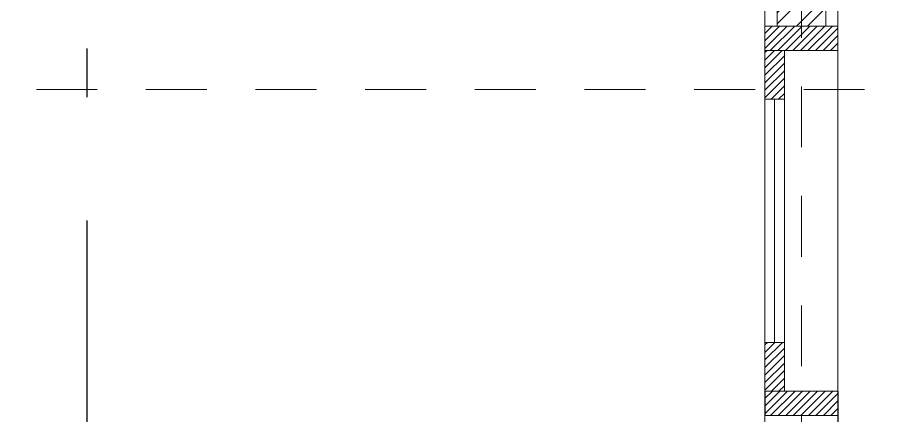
# Model space of a CAD drawing. Header units: millimetres. Extents: x -9564 to 494436, y -140371 to 4257.
# Drawn here: x 81.497 to 83.3, y 124.573 to 125.391 of the extents above; entities that cross this region are included whole.
import ezdxf
from ezdxf.enums import TextEntityAlignment as Align

# ---------------------------------------------------------------- set-up
doc = ezdxf.new("R2010")
doc.units = ezdxf.units.MM
doc.header["$MEASUREMENT"] = 0
for name, pattern in [('DASHDOTX2', [50.8, 25.4, -12.7, 0, -12.7]), ('HIDDEN2', [0.1875, 0.125, -0.0625]), ('SLD-Solid', [0])]:
    doc.linetypes.add(name, pattern=pattern)
doc.layers.add('1', color=5, linetype='Continuous')
for name, color, linetype, lineweight in [('28-Arsiran', 252, 'Continuous', 5), ('8', 8, 'Continuous', 5), ('AS', 8, 'HIDDEN2', 5), ('DINDING', 1, 'Continuous', 20), ('DOOR OPENING', 4, 'SLD-Solid', 5), ('XR-KOP A3_MOZART$0$A-TXTKOP', 3, 'Continuous', 5)]:
    doc.layers.add(name, color=color, linetype=linetype, lineweight=lineweight)
doc.styles.add('HAND', font='ROMAND.SHX', dxfattribs={"width": 0.8, "height": 250})
doc.styles.add('XR-KOP A3_MOZART$0$ROMAND', font='romand.shx', dxfattribs={"height": 2, "bigfont": 'bigfont.shx'})

# ---------------------------------------------------------------- blocks, each defined once
blk = doc.blocks.new('as2')
at = {"layer": 'AS'}
for p, q in [((250.8148, 142.1088), (250.8148, 163.539)), ((242.9446, 161.5775), (256.2148, 161.5775))]:
    blk.add_line(p, q, dxfattribs=at)
blk = doc.blocks.new('pot2')
at = {"layer": '1', "linetype": 'DASHDOTX2', "ltscale": 0.02}
blk.add_lwpolyline([(167.8795, 148.8386), (167.5025, 148.8386), (167.5025, 171.6414), (167.8795, 171.6414)], dxfattribs=at)
blk = doc.blocks.new('A$C2a879c63')
at = {"layer": '28-Arsiran'}
h = blk.add_hatch(dxfattribs=at)
h.set_pattern_fill('ANSI32', color=256, scale=0.005)
h.set_pattern_definition([(45, (-228.815536, -137.640266), (-0.0336759605, 0.0336759605), []), (45, (-228.793085, -137.640266), (-0.0336759605, 0.0336759605), [])])
h.paths.add_polyline_path([(112.0702, 21.7672), (111.9702, 21.7672), (111.9702, 20.8372), (112.0702, 20.8372)])
h.paths.add_polyline_path([(111.9702, 24.0672), (112.0702, 24.0672), (112.0702, 25.1873), (111.9702, 25.1873)])
at = {"layer": 'DOOR OPENING', "linetype": 'Continuous', "transparency": 33554687}
h = blk.add_hatch(dxfattribs=at)
h.set_pattern_fill('ANSI31', color=256, scale=0.0875)
h.set_pattern_definition([(45, (849.449995, -147.390724), (-0.00773398042, 0.00773398042), [])])
h.paths.add_polyline_path([(111.9452, 24.0172), (111.9452, 24.0672), (112.0952, 24.0672), (112.0952, 24.0172)])
h = blk.add_hatch(dxfattribs=at)
h.set_pattern_fill('ANSI31', color=256, scale=0.0875)
h.set_pattern_definition([(45, (849.449995, -147.390724), (-0.00773398042, 0.00773398042), [])])
h.paths.add_polyline_path([(111.9452, 24.0172), (111.9452, 24.0672), (112.0952, 24.0672), (112.0952, 24.0172)])
h = blk.add_hatch(dxfattribs=at)
h.set_pattern_fill('ANSI31', color=256, scale=0.0875)
h.set_pattern_definition([(45, (897.469749, -296.797237), (-0.00773398042, 0.00773398042), [])])
h.paths.add_polyline_path([(111.9459, 23.9172), (111.9459, 24.0172), (111.9859, 24.0172), (111.9859, 23.9172)])
h = blk.add_hatch(dxfattribs=at)
h.set_pattern_fill('ANSI31', color=256, scale=0.0875)
h.set_pattern_definition([(45, (897.470456, -297.397237), (-0.00773398042, 0.00773398042), [])])
h.paths.add_polyline_path([(111.9452, 23.3172), (111.9452, 23.4172), (111.9852, 23.4172), (111.9852, 23.3172)])
h = blk.add_hatch(dxfattribs=at)
h.set_pattern_fill('ANSI31', color=256, scale=0.0875)
h.set_pattern_definition([(45, (849.450702, -148.140724), (-0.00773398042, 0.00773398042), [])])
h.paths.add_polyline_path([(111.9459, 23.2672), (111.9459, 23.3172), (112.0959, 23.3172), (112.0959, 23.2672)])
h = blk.add_hatch(dxfattribs=at)
h.set_pattern_fill('ANSI31', color=256, scale=0.0875)
h.set_pattern_definition([(45, (849.450702, -148.140724), (-0.00773398042, 0.00773398042), [])])
h.paths.add_polyline_path([(111.9459, 23.2672), (111.9459, 23.3172), (112.0959, 23.3172), (112.0959, 23.2672)])
at = {"layer": '8'}
for p, q in [((111.9702, 24.0672), (111.9702, 25.1873)), ((112.0702, 24.0672), (112.0702, 25.1873))]:
    blk.add_line(p, q, dxfattribs=at)
at = {"layer": 'DINDING'}
blk.add_lwpolyline([(111.9452, 20.8372), (111.9452, 25.1873), (112.0952, 25.1873), (112.0952, 20.8372)], close=True, dxfattribs=at)
at = {"layer": 'DOOR OPENING', "linetype": 'Continuous', "transparency": 33554687}
for p, q in [((112.0952, 23.3172), (112.0952, 24.0672)), ((111.9452, 23.2672), (111.9452, 24.0172)), ((111.9852, 24.0172), (111.9852, 23.3172)), ((111.9852, 23.3172), (111.9852, 24.0172)), ((111.9852, 24.0172), (111.9852, 23.3172)), ((111.9452, 23.9172), (111.9852, 23.9172)), ((111.9652, 23.4172), (111.9652, 23.9172)), ((111.9452, 23.4172), (111.9852, 23.4172)), ((112.0959, 22.5672), (112.0959, 23.3172))]:
    blk.add_line(p, q, dxfattribs=at)
for points in [[(111.9452, 24.0672), (111.9452, 24.0172), (112.0952, 24.0172), (112.0952, 24.0672)], [(111.9452, 24.0672), (111.9452, 24.0172), (112.0952, 24.0172), (112.0952, 24.0672)], [(111.9459, 23.3172), (111.9459, 23.2672), (112.0959, 23.2672), (112.0959, 23.3172)], [(111.9459, 23.3172), (111.9459, 23.2672), (112.0959, 23.2672), (112.0959, 23.3172)]]:
    blk.add_lwpolyline(points, close=True, dxfattribs=at)
blk.add_blockref('pot2', (-56.9483, -143.5351))
at = {"layer": 'AS'}
blk.add_blockref('as2', (-138.7946, -137.6403), dxfattribs=at)
at = {"color": 4, "style": 'HAND'}
for tag, height, rotation, p in [('DRY.WASHER', 0.054, 0, (11.9366, 24.9122)), ('PATIO', 0.135, 0, (20.9666, 21.5696)), ('GENSET', 0.135, 0, (18.2157, 17.1045)), ('PLANTERBOX', 0.135, 90, (22.169, 13.2959)), ('PLANTERBOX', 0.135, 0, (18.5224, 11.5633)), ('PATIO', 0.135, 0, (400.0395, 10.821)), ('CARPORT', 0.135, 0, (12.157, 9.7744)), ('CARPORT', 0.135, 0, (20.6202, 9.7744))]:
    blk.add_attdef(tag, text='', height=height, rotation=rotation, dxfattribs=at).set_placement(p, align=Align.MIDDLE)
at = {"layer": 'XR-KOP A3_MOZART$0$A-TXTKOP', "style": 'XR-KOP A3_MOZART$0$ROMAND'}
for tag, p in [('1:200', (37.0468, 3.1879)), ('1:100', (79.0468, 3.1879)), ('1:100', (121.0468, 3.1879)), ('1:100', (163.0468, 3.1879)), ('1:100', (205.0468, 3.1879)), ('1:100', (247.0468, 3.1879)), ('1:100', (289.0468, 3.1879)), ('1:100', (331.0468, 3.1879)), ('1:100', (373.0468, 3.1879)), ('1:100', (415.0468, 3.1879)), ('1:100', (457.0468, 3.1879)), ('1:100', (499.0468, 3.1879))]:
    blk.add_attdef(tag, text='', height=0.1296, dxfattribs=at).set_placement(p, align=Align.MIDDLE)

msp = doc.modelspace()

# ---------------------------------------------------------------- block references
msp.add_blockref('A$C2a879c63', (-28.9148, 101.3058))

doc.saveas('drawing.dxf')
